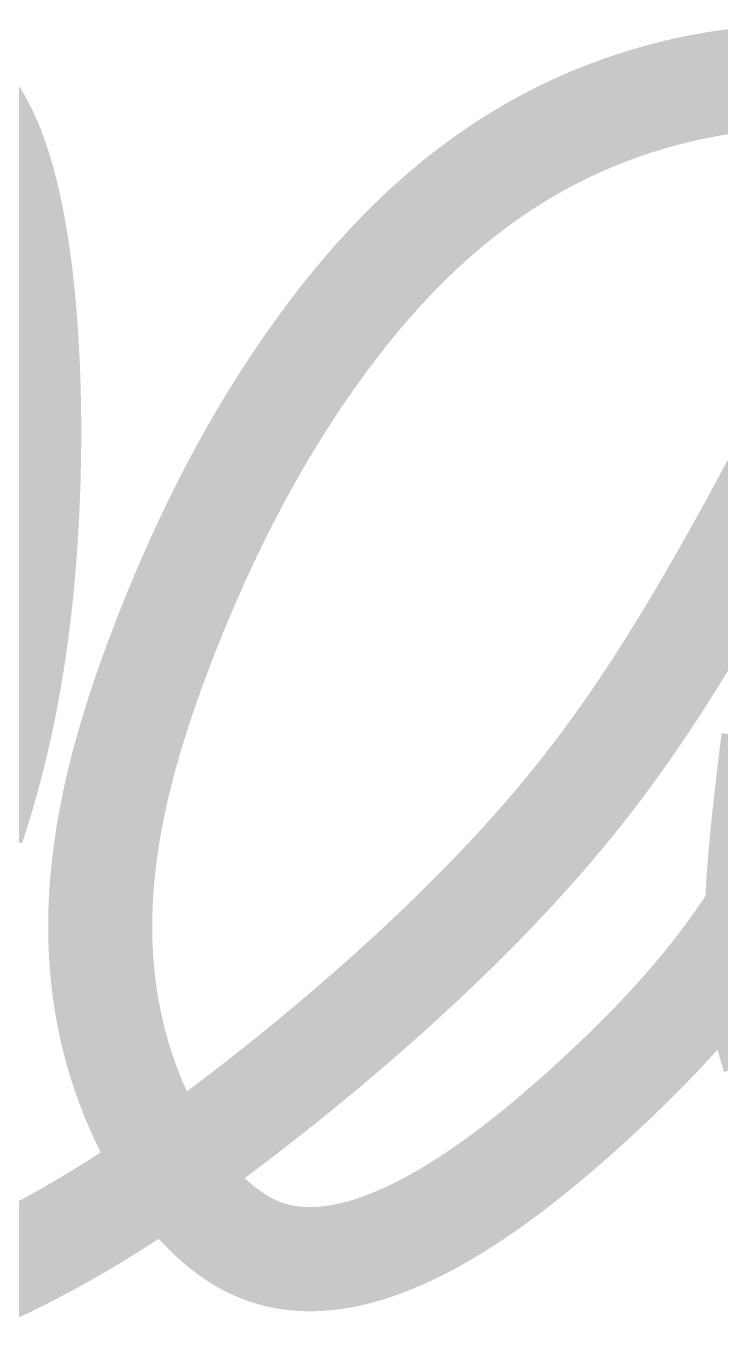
# Model space of a CAD drawing. Header units: inches. Extents: x 138 to 1256, y -84 to 787.
# Drawn here: x 1236.4 to 1237.574, y -18.627 to -16.421 of the extents above; entities that cross this region are included whole.
import ezdxf

# ---------------------------------------------------------------- set-up
doc = ezdxf.new("R2010")
doc.units = ezdxf.units.IN
doc.header["$MEASUREMENT"] = 0
doc.layers.add('ENTTNTHIETKE1', color=2, linetype='Continuous')
doc.layers.add('LC ISO', color=160, linetype='Continuous', lineweight=13)

# ---------------------------------------------------------------- blocks, each defined once
blk = doc.blocks.new('chu ki Toan')
at = {"layer": 'LC ISO', "const_width": 49}
for points in [[(2595.72, 1112.95), (2596.49, 1115.25), (2597.24, 1117.57), (2597.98, 1119.89), (2598.71, 1122.23), (2599.43, 1124.57), (2600.14, 1126.93), (2600.84, 1129.29), (2601.52, 1131.67), (2602.2, 1134.05), (2602.86, 1136.45), (2603.51, 1138.86), (2604.15, 1141.28), (2604.78, 1143.71), (2605.4, 1146.15), (2606.01, 1148.6), (2606.61, 1151.06), (2607.19, 1153.54), (2607.77, 1156.02), (2608.33, 1158.52), (2608.88, 1161.03), (2609.43, 1163.55), (2609.96, 1166.08), (2610.47, 1168.63), (2610.98, 1171.19), (2611.48, 1173.75), (2611.96, 1176.33), (2612.44, 1178.93), (2612.9, 1181.53), (2613.36, 1184.15), (2613.8, 1186.78), (2614.23, 1189.42), (2614.65, 1192.08), (2615.05, 1194.75), (2615.45, 1197.43), (2615.84, 1200.13), (2616.21, 1202.83), (2616.58, 1205.56), (2616.93, 1208.29), (2617.27, 1211.04), (2617.6, 1213.8), (2617.92, 1216.57), (2618.23, 1219.36), (2618.53, 1222.17), (2618.81, 1224.98), (2619.09, 1227.81), (2619.35, 1230.66), (2619.6, 1233.52), (2619.85, 1236.39), (2620.08, 1239.28), (2620.3, 1242.18), (2620.51, 1245.09), (2620.7, 1248.03), (2620.89, 1250.97), (2621.07, 1253.93), (2621.23, 1256.91), (2621.39, 1259.9), (2621.53, 1262.9), (2621.64, 1265.54), (2621.78, 1268.96), (2621.89, 1272.01), (2621.99, 1275.08), (2622.08, 1278.15), (2622.15, 1281.24), (2622.21, 1284.33), (2622.27, 1287.44), (2622.3, 1290.55), (2622.33, 1293.66), (2622.35, 1296.79), (2622.35, 1299.91), (2622.34, 1303.04), (2622.31, 1306.17), (2622.28, 1309.3), (2622.23, 1312.44), (2622.16, 1315.57), (2622.09, 1318.69), (2622, 1321.82), (2621.89, 1324.93), (2621.78, 1328.05), (2621.64, 1331.15), (2621.5, 1334.25), (2621.34, 1337.33), (2621.16, 1340.41), (2620.97, 1343.48), (2620.77, 1346.53), (2620.55, 1349.57), (2620.31, 1352.59), (2620.06, 1355.6), (2619.8, 1358.59), (2619.52, 1361.56), (2619.22, 1364.51), (2619.07, 1365.98), (2618.91, 1367.44), (2618.75, 1368.9), (2618.58, 1370.35), (2618.41, 1371.8), (2618.24, 1373.24), (2618.06, 1374.67), (2617.88, 1376.1), (2617.69, 1377.52), (2617.5, 1378.94), (2617.3, 1380.35), (2617.1, 1381.75), (2616.9, 1383.15), (2616.69, 1384.53), (2616.48, 1385.92), (2616.27, 1387.29), (2616.04, 1388.66), (2615.82, 1390.02), (2615.59, 1391.37), (2615.36, 1392.71), (2615.12, 1394.05), (2614.88, 1395.38), (2614.63, 1396.7), (2614.38, 1398.01), (2614.13, 1399.31), (2613.87, 1400.6), (2613.6, 1401.89), (2613.33, 1403.17), (2613.06, 1404.43), (2612.78, 1405.69), (2612.5, 1406.94), (2612.22, 1408.18), (2611.92, 1409.41), (2611.63, 1410.63), (2611.33, 1411.84), (2611.02, 1413.04), (2610.71, 1414.23), (2610.4, 1415.41), (2610.08, 1416.58), (2609.76, 1417.73), (2609.43, 1418.88), (2609.09, 1420.02), (2608.76, 1421.14), (2608.41, 1422.26), (2608.07, 1423.36), (2607.71, 1424.45), (2607.36, 1425.53), (2606.99, 1426.6), (2606.63, 1427.66), (2606.26, 1428.7), (2605.88, 1429.74), (2605.5, 1430.76), (2605.11, 1431.76), (2604.72, 1432.76), (2604.32, 1433.74), (2603.92, 1434.71), (2603.51, 1435.67), (2603.1, 1436.61), (2602.69, 1437.54), (2602.26, 1438.46), (2601.84, 1439.36), (2601.4, 1440.25), (2600.97, 1441.13), (2600.53, 1441.99), (2600.08, 1442.84), (2599.62, 1443.67), (2599.17, 1444.49), (2598.7, 1445.3), (2598.24, 1446.09), (2597.76, 1446.86), (2597.28, 1447.62), (2596.8, 1448.37), (2596.31, 1449.1)], [(2596.27, 899.36), (2598.67, 900.43), (2601.06, 901.5), (2603.42, 902.58), (2605.77, 903.67), (2608.1, 904.77), (2610.42, 905.87), (2612.72, 906.98), (2615, 908.1), (2617.27, 909.22), (2619.52, 910.36), (2621.76, 911.5), (2623.98, 912.64), (2626.2, 913.8), (2628.39, 914.96), (2630.58, 916.13), (2632.75, 917.31), (2634.91, 918.49), (2637.05, 919.68), (2639.19, 920.88), (2641.31, 922.09), (2643.43, 923.3), (2645.53, 924.52), (2647.62, 925.75), (2649.7, 926.98), (2651.77, 928.22), (2653.84, 929.47), (2655.89, 930.73), (2657.93, 931.99), (2659.97, 933.26), (2662, 934.54), (2664.02, 935.82), (2666.04, 937.12), (2668.04, 938.42), (2670.04, 939.72), (2672.04, 941.03), (2674.03, 942.36), (2676.01, 943.68), (2677.99, 945.02), (2679.96, 946.36), (2681.93, 947.71), (2683.9, 949.06), (2685.86, 950.43), (2687.81, 951.8), (2689.77, 953.17), (2691.72, 954.56), (2693.67, 955.95), (2695.62, 957.35), (2697.56, 958.75), (2699.51, 960.16), (2701.45, 961.58), (2703.4, 963.01), (2705.34, 964.44), (2707.28, 965.88), (2709.23, 967.33), (2711.02, 968.67), (2713.12, 970.24), (2715.06, 971.71), (2717.01, 973.18), (2718.96, 974.66), (2720.91, 976.15), (2724.81, 979.14), (2728.71, 982.16), (2732.6, 985.21), (2736.5, 988.27), (2740.39, 991.36), (2744.28, 994.48), (2748.16, 997.61), (2752.04, 1000.77), (2755.91, 1003.94), (2759.77, 1007.14), (2763.61, 1010.35), (2767.45, 1013.59), (2771.27, 1016.84), (2775.08, 1020.1), (2778.88, 1023.39), (2782.66, 1026.69), (2786.42, 1030), (2790.16, 1033.33), (2793.88, 1036.67), (2797.58, 1040.03), (2801.26, 1043.39), (2803.09, 1045.08), (2804.91, 1046.77), (2806.73, 1048.47), (2808.54, 1050.16), (2810.35, 1051.86), (2812.15, 1053.56), (2813.94, 1055.26), (2815.72, 1056.97), (2817.5, 1058.68), (2819.27, 1060.39), (2821.03, 1062.1), (2822.79, 1063.81), (2824.54, 1065.53), (2826.28, 1067.25), (2828.01, 1068.96), (2829.73, 1070.68), (2831.45, 1072.41), (2833.15, 1074.13), (2834.85, 1075.85), (2836.54, 1077.58), (2838.22, 1079.31), (2839.9, 1081.04), (2841.56, 1082.76), (2843.21, 1084.49), (2844.85, 1086.23), (2846.49, 1087.96), (2848.11, 1089.69), (2849.73, 1091.42), (2851.33, 1093.15), (2852.93, 1094.89), (2854.51, 1096.62), (2856.08, 1098.36), (2857.64, 1100.09), (2859.57, 1102.25), (2860.74, 1103.56), (2862.27, 1105.29), (2863.79, 1107.03), (2865.3, 1108.76), (2866.79, 1110.5), (2868.28, 1112.24), (2869.76, 1113.98), (2871.23, 1115.72), (2872.7, 1117.47), (2874.15, 1119.22), (2875.6, 1120.97), (2877.03, 1122.73), (2878.46, 1124.49), (2879.88, 1126.25), (2881.3, 1128.02), (2882.71, 1129.8), (2884.11, 1131.58), (2885.5, 1133.37), (2886.89, 1135.16), (2888.28, 1136.96), (2889.65, 1138.77), (2891.03, 1140.58), (2892.4, 1142.41), (2893.76, 1144.24), (2895.12, 1146.08), (2896.47, 1147.93), (2897.83, 1149.78), (2899.17, 1151.65), (2900.52, 1153.53), (2901.86, 1155.42), (2903.2, 1157.32), (2904.54, 1159.23), (2905.87, 1161.15), (2907.2, 1163.08), (2908.54, 1165.03), (2909.87, 1166.99), (2911.2, 1168.96), (2912.53, 1170.95), (2913.85, 1172.95), (2915.18, 1174.96), (2916.51, 1176.99), (2917.84, 1179.03), (2919.17, 1181.09), (2920.5, 1183.16), (2921.83, 1185.25), (2923.17, 1187.36), (2924.5, 1189.48), (2925.84, 1191.62), (2927.18, 1193.78), (2928.53, 1195.95), (2929.87, 1198.14), (2931.22, 1200.36), (2932.58, 1202.59), (2933.93, 1204.84), (2935.3, 1207.1), (2936.66, 1209.39), (2938.03, 1211.7), (2939.41, 1214.03), (2940.79, 1216.39), (2942.18, 1218.76), (2943.57, 1221.15), (2944.97, 1223.57), (2946.37, 1226.01), (2947.78, 1228.47), (2949.2, 1230.96), (2950.63, 1233.47), (2952.06, 1236), (2953.5, 1238.56), (2954.23, 1239.85), (2954.95, 1241.14), (2955.68, 1242.44), (2956.13, 1243.25), (2957.15, 1245.06), (2957.88, 1246.38), (2959.35, 1249.04), (2960.83, 1251.72), (2962.32, 1254.42), (2963.81, 1257.14), (2965.31, 1259.89), (2966.8, 1262.65), (2968.3, 1265.43), (2969.8, 1268.23), (2971.3, 1271.05), (2972.8, 1273.88)], [(2972.8, 1465.15), (2971.53, 1465.13), (2970.25, 1465.1), (2968.97, 1465.06), (2967.67, 1465), (2966.37, 1464.94), (2965.06, 1464.86), (2963.75, 1464.77), (2962.43, 1464.68), (2961.1, 1464.57), (2959.77, 1464.45), (2958.43, 1464.32), (2957.09, 1464.18), (2955.74, 1464.03), (2954.39, 1463.88), (2953.04, 1463.71), (2951.68, 1463.53), (2950.32, 1463.34), (2948.96, 1463.15), (2947.59, 1462.94), (2946.23, 1462.73), (2944.86, 1462.51), (2943.49, 1462.27), (2942.12, 1462.03), (2940.75, 1461.79), (2939.38, 1461.53), (2938.01, 1461.27), (2936.65, 1461), (2935.28, 1460.72), (2933.91, 1460.43), (2932.55, 1460.14), (2931.19, 1459.83), (2929.83, 1459.53), (2928.47, 1459.21), (2927.12, 1458.89), (2925.77, 1458.56), (2924.43, 1458.23), (2923.09, 1457.89), (2922.37, 1457.7), (2920.42, 1457.19), (2919.1, 1456.83), (2917.77, 1456.46), (2916.46, 1456.09), (2915.15, 1455.71), (2913.84, 1455.33), (2912.54, 1454.94), (2911.25, 1454.55), (2909.96, 1454.15), (2908.67, 1453.74), (2907.39, 1453.33), (2906.11, 1452.92), (2904.84, 1452.49), (2903.57, 1452.06), (2902.31, 1451.63), (2901.05, 1451.19), (2899.8, 1450.74), (2898.55, 1450.29), (2897.31, 1449.84), (2896.07, 1449.38), (2894.84, 1448.91), (2893.61, 1448.44), (2892.39, 1447.96), (2891.17, 1447.47), (2889.95, 1446.98), (2888.74, 1446.49), (2887.54, 1445.99), (2886.34, 1445.48), (2885.14, 1444.97), (2883.95, 1444.46), (2882.76, 1443.94), (2881.58, 1443.41), (2880.4, 1442.88), (2879.23, 1442.34), (2878.06, 1441.8), (2876.89, 1441.26), (2875.73, 1440.71), (2874.58, 1440.15), (2873.42, 1439.59), (2872.28, 1439.02), (2871.13, 1438.45), (2870, 1437.87), (2868.86, 1437.29), (2867.73, 1436.7), (2865.49, 1435.52), (2863.26, 1434.31), (2861.05, 1433.09), (2858.85, 1431.84), (2856.67, 1430.58), (2854.51, 1429.3), (2852.37, 1428), (2850.24, 1426.68), (2848.13, 1425.35), (2846.03, 1423.99), (2843.95, 1422.62), (2841.89, 1421.23), (2839.84, 1419.83), (2837.81, 1418.41), (2835.79, 1416.97), (2833.79, 1415.52), (2831.8, 1414.05), (2829.83, 1412.56), (2827.88, 1411.06), (2825.94, 1409.54), (2824.01, 1408.01), (2822.1, 1406.46), (2820.21, 1404.9), (2818.33, 1403.32), (2816.46, 1401.73), (2814.61, 1400.12), (2812.77, 1398.5), (2810.94, 1396.87), (2809.13, 1395.22), (2807.33, 1393.56), (2805.55, 1391.88), (2803.78, 1390.19), (2802.02, 1388.49), (2800.28, 1386.78), (2798.55, 1385.05), (2796.83, 1383.32), (2795.13, 1381.57), (2793.44, 1379.8), (2791.76, 1378.03), (2790.09, 1376.24), (2788.44, 1374.45), (2786.8, 1372.64), (2785.17, 1370.82), (2783.55, 1368.99), (2781.95, 1367.15), (2780.35, 1365.31), (2778.77, 1363.45), (2777.2, 1361.58), (2775.64, 1359.7), (2774.1, 1357.81), (2772.56, 1355.91), (2771.03, 1354.01), (2769.52, 1352.09), (2768.02, 1350.17), (2766.52, 1348.24), (2765.04, 1346.3), (2763.57, 1344.35), (2762.11, 1342.39), (2760.66, 1340.43), (2759.22, 1338.46), (2758.46, 1337.41), (2756.36, 1334.5), (2754.95, 1332.51), (2753.55, 1330.51), (2752.16, 1328.5), (2750.78, 1326.49), (2749.4, 1324.47), (2748.04, 1322.44), (2746.69, 1320.41), (2745.34, 1318.37), (2744.01, 1316.33), (2742.68, 1314.28), (2741.37, 1312.22), (2740.06, 1310.15), (2738.76, 1308.08), (2737.47, 1306), (2736.19, 1303.92), (2734.92, 1301.83), (2733.66, 1299.73), (2732.41, 1297.63), (2731.17, 1295.52), (2729.93, 1293.41), (2728.71, 1291.28), (2727.49, 1289.16), (2726.28, 1287.02), (2725.08, 1284.88), (2723.89, 1282.74), (2722.71, 1280.59), (2721.54, 1278.43), (2720.37, 1276.27), (2719.21, 1274.1), (2718.07, 1271.93), (2716.93, 1269.75), (2715.8, 1267.56), (2714.67, 1265.37), (2713.56, 1263.18), (2712.45, 1260.97), (2711.35, 1258.77), (2710.26, 1256.55), (2709.18, 1254.34), (2708.1, 1252.11), (2707.04, 1249.89), (2705.98, 1247.65), (2704.93, 1245.41), (2703.88, 1243.17), (2702.85, 1240.92), (2701.82, 1238.67), (2700.8, 1236.41), (2699.79, 1234.14), (2698.78, 1231.88), (2697.78, 1229.6), (2696.79, 1227.32), (2695.81, 1225.04), (2694.83, 1222.75), (2693.86, 1220.46), (2692.9, 1218.16), (2691.95, 1215.86), (2691, 1213.55), (2690.06, 1211.24), (2689.13, 1208.93), (2688.2, 1206.61), (2687.28, 1204.28), (2686.37, 1201.96), (2685.58, 1199.93), (2684.57, 1197.29), (2683.68, 1194.95), (2682.79, 1192.6), (2681.92, 1190.25), (2681.05, 1187.9), (2680.19, 1185.54), (2679.34, 1183.18), (2678.5, 1180.81), (2677.67, 1178.45), (2676.85, 1176.07), (2676.04, 1173.7), (2675.23, 1171.32), (2674.45, 1168.93), (2673.67, 1166.55), (2672.9, 1164.16), (2672.15, 1161.76), (2671.4, 1159.36), (2670.67, 1156.96), (2669.96, 1154.56), (2669.26, 1152.15), (2668.57, 1149.74), (2667.89, 1147.33), (2667.23, 1144.91), (2666.58, 1142.49), (2665.95, 1140.07), (2665.34, 1137.65), (2664.74, 1135.22), (2664.16, 1132.79), (2663.59, 1130.36), (2663.04, 1127.92), (2662.51, 1125.48), (2661.99, 1123.04), (2661.49, 1120.6), (2661.01, 1118.15), (2660.55, 1115.7), (2660.11, 1113.25), (2659.69, 1110.8), (2659.29, 1108.34), (2658.9, 1105.89), (2658.54, 1103.43), (2658.2, 1100.97), (2657.88, 1098.5), (2657.58, 1096.04), (2657.3, 1093.57), (2657.05, 1091.1), (2656.81, 1088.63), (2656.6, 1086.16), (2656.41, 1083.69), (2656.25, 1081.21), (2656.11, 1078.74), (2655.99, 1076.26), (2655.9, 1073.78), (2655.84, 1071.3), (2655.79, 1068.81), (2655.78, 1066.33), (2655.78, 1065.09), (2655.79, 1063.85), (2655.8, 1062.6), (2655.82, 1061.36), (2655.85, 1060.12), (2655.88, 1058.87), (2655.93, 1057.63), (2655.97, 1056.38), (2656.03, 1055.14), (2656.09, 1053.9), (2656.16, 1052.65), (2656.23, 1051.41), (2656.32, 1050.16), (2656.41, 1048.92), (2656.5, 1047.67), (2656.61, 1046.42), (2656.72, 1045.18), (2656.83, 1043.93), (2656.96, 1042.69), (2657.09, 1041.44), (2657.23, 1040.19), (2657.38, 1038.94), (2657.53, 1037.7), (2657.7, 1036.45), (2657.86, 1035.2), (2658.04, 1033.96), (2658.23, 1032.71), (2658.42, 1031.46), (2658.62, 1030.21), (2658.83, 1028.97), (2659.04, 1027.72), (2659.26, 1026.47), (2659.5, 1025.22), (2659.73, 1023.97), (2659.98, 1022.72), (2660.24, 1021.48), (2660.5, 1020.23), (2660.77, 1018.98), (2661.05, 1017.73), (2661.34, 1016.48), (2661.63, 1015.23), (2661.93, 1013.99), (2662.25, 1012.74), (2662.57, 1011.49), (2662.89, 1010.24), (2663.23, 1008.99), (2663.58, 1007.74), (2663.93, 1006.5), (2664.29, 1005.25), (2664.66, 1004), (2665.04, 1002.75), (2665.43, 1001.5), (2665.83, 1000.25), (2666.23, 999.01), (2666.65, 997.76), (2667.07, 996.51), (2667.5, 995.26), (2667.75, 994.57), (2668.4, 992.77), (2668.85, 991.52), (2669.32, 990.27), (2669.8, 989.03), (2670.28, 987.78), (2670.78, 986.54), (2671.28, 985.3), (2671.79, 984.06), (2672.31, 982.82), (2672.84, 981.59), (2673.37, 980.36), (2673.92, 979.13), (2674.47, 977.9), (2675.03, 976.68), (2675.6, 975.46), (2676.18, 974.24), (2676.77, 973.03), (2677.36, 971.82), (2677.96, 970.62), (2678.57, 969.42), (2679.19, 968.23), (2679.82, 967.04), (2680.45, 965.86), (2681.09, 964.68), (2681.74, 963.51), (2682.4, 962.35), (2683.06, 961.19), (2683.73, 960.04), (2684.41, 958.89), (2685.1, 957.76), (2685.79, 956.63), (2686.5, 955.5), (2687.2, 954.39), (2687.92, 953.28), (2688.64, 952.18), (2689.37, 951.09), (2690.11, 950.01), (2690.86, 948.94), (2691.61, 947.88), (2692.37, 946.83), (2693.13, 945.78), (2693.91, 944.75), (2694.68, 943.73), (2695.47, 942.71), (2696.26, 941.71), (2697.06, 940.72), (2697.87, 939.74), (2698.68, 938.77), (2699.5, 937.82), (2700.33, 936.87), (2701.16, 935.94), (2702, 935.02), (2702.84, 934.11), (2703.69, 933.22), (2704.55, 932.34), (2705.41, 931.47), (2706.28, 930.61), (2707.15, 929.77), (2708.04, 928.95), (2708.92, 928.13), (2709.82, 927.34), (2710.72, 926.55), (2711.62, 925.79), (2712.53, 925.03), (2713.45, 924.3), (2714.37, 923.57), (2715.3, 922.87), (2716.23, 922.18), (2717.17, 921.51), (2718.11, 920.85), (2719.06, 920.21), (2720.01, 919.59), (2720.97, 918.98), (2721.94, 918.4), (2722.91, 917.83), (2723.89, 917.28), (2724.87, 916.74), (2725.85, 916.23), (2726.84, 915.74), (2727.84, 915.26), (2728.84, 914.8), (2729.84, 914.37), (2730.45, 914.11), (2731.87, 913.55), (2732.89, 913.17), (2733.91, 912.81), (2734.94, 912.48), (2735.97, 912.16), (2737.01, 911.86), (2738.05, 911.57), (2739.1, 911.31), (2740.15, 911.07), (2741.2, 910.84), (2742.26, 910.64), (2743.32, 910.45), (2744.39, 910.28), (2745.46, 910.12), (2746.53, 909.99), (2747.61, 909.87), (2748.69, 909.77), (2749.78, 909.69), (2750.87, 909.62), (2751.96, 909.58), (2753.05, 909.55), (2754.15, 909.53), (2755.25, 909.53), (2756.36, 909.55), (2757.47, 909.59), (2758.58, 909.64), (2759.69, 909.71), (2760.81, 909.79), (2761.93, 909.89), (2763.05, 910), (2764.18, 910.13), (2765.3, 910.28), (2766.43, 910.44), (2767.57, 910.61), (2768.7, 910.8), (2769.84, 911.01), (2770.98, 911.23), (2772.12, 911.46), (2773.27, 911.71), (2774.41, 911.97), (2775.56, 912.25), (2776.71, 912.54), (2777.86, 912.84), (2779.02, 913.16), (2780.17, 913.49), (2781.33, 913.83), (2782.49, 914.19), (2783.65, 914.56), (2784.81, 914.94), (2785.97, 915.34), (2787.14, 915.75), (2788.3, 916.17), (2789.47, 916.6), (2790.64, 917.04), (2791.81, 917.5), (2792.98, 917.97), (2794.15, 918.44), (2795.32, 918.94), (2796.49, 919.44), (2797.67, 919.95), (2798.84, 920.47), (2800.02, 921.01), (2801.19, 921.56), (2802.37, 922.11), (2803.54, 922.68), (2804.72, 923.25), (2805.9, 923.84), (2807.07, 924.44), (2808.25, 925.05), (2809.43, 925.66), (2810.61, 926.29), (2811.78, 926.92), (2812.96, 927.57), (2814.14, 928.22), (2815.31, 928.88), (2816.49, 929.55), (2817.66, 930.23), (2818.84, 930.92), (2820.01, 931.62), (2821.19, 932.32), (2822.36, 933.04), (2823.53, 933.76), (2824.7, 934.49), (2825.87, 935.22), (2827.04, 935.97), (2828.21, 936.72), (2829.38, 937.48), (2830.54, 938.24), (2831.71, 939.01), (2832.87, 939.79), (2834.03, 940.58), (2836.35, 942.16), (2838.67, 943.78), (2840.97, 945.41), (2843.27, 947.07), (2845.56, 948.75), (2847.85, 950.45), (2850.12, 952.17), (2852.38, 953.91), (2854.64, 955.66), (2856.88, 957.42), (2859.11, 959.2), (2861.33, 961), (2863.54, 962.8), (2865.73, 964.61), (2867.91, 966.44), (2870.08, 968.27), (2872.23, 970.11), (2874.37, 971.95), (2876.49, 973.8), (2878.6, 975.65), (2880.68, 977.5), (2882.76, 979.35), (2884.81, 981.2), (2886.85, 983.06), (2888.86, 984.9), (2890.86, 986.75), (2891.85, 987.67), (2894.79, 990.42), (2896.73, 992.25), (2898.65, 994.07), (2900.54, 995.89), (2902.42, 997.7), (2904.28, 999.51), (2906.12, 1001.32), (2907.94, 1003.12), (2909.74, 1004.92), (2911.52, 1006.71), (2913.29, 1008.51), (2915.03, 1010.3), (2916.76, 1012.09), (2918.47, 1013.87), (2920.16, 1015.66), (2921.83, 1017.44), (2923.49, 1019.23), (2925.12, 1021.01), (2926.74, 1022.79), (2928.35, 1024.58), (2929.93, 1026.36), (2931.5, 1028.15), (2933.05, 1029.93), (2934.59, 1031.72), (2936.11, 1033.5), (2937.61, 1035.29), (2939.1, 1037.09), (2940.57, 1038.88), (2942.03, 1040.68), (2943.47, 1042.48), (2944.89, 1044.28), (2946.3, 1046.09), (2947.69, 1047.9), (2949.07, 1049.72), (2950.43, 1051.54), (2951.78, 1053.36), (2953.12, 1055.19), (2954.44, 1057.03), (2955.74, 1058.87), (2957.03, 1060.72), (2958.31, 1062.57), (2959.57, 1064.43), (2960.82, 1066.3), (2962.06, 1068.17), (2963.28, 1070.06), (2964.49, 1071.95), (2965.69, 1073.85), (2966.88, 1075.75), (2968.05, 1077.67), (2969.21, 1079.59), (2970.35, 1081.53), (2971.49, 1083.47), (2972.61, 1085.43)], [(2972.73, 1153.87), (2972.41, 1151.39), (2972.09, 1148.9), (2971.78, 1146.4), (2971.47, 1143.89), (2971.16, 1141.38), (2970.86, 1138.85), (2970.56, 1136.31), (2970.27, 1133.77), (2969.97, 1131.22), (2969.68, 1128.65), (2969.28, 1125.1), (2969.1, 1123.5), (2968.81, 1120.91), (2968.53, 1118.31), (2968.25, 1115.71), (2967.97, 1113.09), (2967.7, 1110.47), (2967.44, 1107.85), (2967.18, 1105.22), (2966.94, 1102.59), (2966.7, 1099.95), (2966.47, 1097.31), (2966.26, 1094.67), (2966.05, 1092.02), (2965.86, 1089.38), (2965.68, 1086.73), (2965.52, 1084.08), (2965.38, 1081.44), (2965.25, 1078.79), (2965.13, 1076.15), (2965.04, 1073.51), (2964.97, 1070.87), (2964.91, 1068.24), (2964.88, 1065.61), (2964.87, 1062.98), (2964.88, 1060.36), (2964.92, 1057.75), (2964.94, 1056.45), (2964.98, 1055.14), (2965.02, 1053.84), (2965.06, 1052.54), (2965.12, 1051.25), (2965.18, 1049.95), (2965.25, 1048.66), (2965.32, 1047.37), (2965.4, 1046.08), (2965.49, 1044.8), (2965.58, 1043.52), (2965.69, 1042.24), (2965.8, 1040.96), (2965.92, 1039.68), (2966.04, 1038.41), (2966.18, 1037.14), (2966.32, 1035.88), (2966.47, 1034.61), (2966.63, 1033.35), (2966.8, 1032.09), (2966.97, 1030.84), (2967.16, 1029.59), (2967.35, 1028.34), (2967.55, 1027.1), (2967.76, 1025.86), (2967.98, 1024.62), (2968.21, 1023.39), (2968.45, 1022.16), (2968.7, 1020.94), (2968.95, 1019.72), (2969.22, 1018.5), (2969.5, 1017.28), (2969.78, 1016.08), (2970.08, 1014.87), (2970.39, 1013.67), (2970.7, 1012.48), (2971.03, 1011.28), (2971.37, 1010.1), (2971.72, 1008.91), (2972.08, 1007.74), (2972.44, 1006.56), (2972.83, 1005.4)]]:
    blk.add_lwpolyline(points, dxfattribs=at)
blk = doc.blocks.new('khung vpn')
at = {"layer": 'LC ISO', "xscale": 0.000601425, "yscale": 0.000601425, "zscale": 0.000601425}
blk.add_blockref('chu ki Toan', (52551.6761, -4224.86752), dxfattribs=at)

msp = doc.modelspace()

# ---------------------------------------------------------------- block references
at = {"layer": 'ENTTNTHIETKE1', "color": 6, "xscale": 5.965326529308613, "yscale": 5.965326529308613, "zscale": 5.965326529308613}
msp.add_blockref('khung vpn', (-312260.9105, 25180.9486), dxfattribs=at)

doc.saveas('drawing.dxf')
